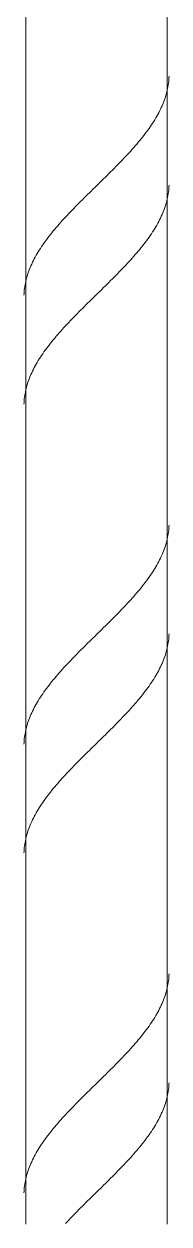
# Model space of a CAD drawing. Header units: inches. Extents: x -16566 to 235, y -92 to 81.
# Drawn here: x -16293.62 to -16293.108, y -59.625 to -55.39 of the extents above; entities that cross this region are included whole.
import ezdxf

# ---------------------------------------------------------------- set-up
doc = ezdxf.new("R2010")
doc.units = ezdxf.units.IN
doc.header["$MEASUREMENT"] = 0
doc.layers.add('A-WALL', color=113, linetype='Continuous', lineweight=18)
doc.layers.add('A-WALL-PATT', color=111, linetype='Continuous', lineweight=18)

# ---------------------------------------------------------------- blocks, each defined once
blk = doc.blocks.new('FP_8-DETAIL - FLOOR FRAMING - HOLLOWCORE SLAB SIDE')
at = {"layer": 'A-WALL', "lineweight": 9}
for p, q in [((16657.7793, -46.2392), (16657.7793, -58.1253)), ((16658.2793, -58.1253), (16658.2793, -46.2392)), ((16657.7793, -58.1253), (16657.7793, -58.6253)), ((16658.2793, -58.6253), (16658.2793, -58.1253)), ((16657.7793, -58.6253), (16657.7793, -59.6253)), ((16658.2793, -59.6253), (16658.2793, -58.6253))]:
    blk.add_line(p, q, dxfattribs=at)
at = {"layer": 'A-WALL-PATT', "color": 8, "lineweight": 9}
for p, q in [((16658.2828, -55.6054), (16658.2836, -55.5993)), ((16658.2836, -55.5993), (16658.2843, -55.5932)), ((16658.2843, -55.5932), (16658.2849, -55.587)), ((16658.2849, -55.587), (16658.2853, -55.5809)), ((16658.2853, -55.5809), (16658.2855, -55.5747)), ((16658.2726, -55.6484), (16658.2745, -55.6422)), ((16658.2745, -55.6422), (16658.2763, -55.6361)), ((16658.2763, -55.6361), (16658.2779, -55.63)), ((16658.2779, -55.63), (16658.2793, -55.6238)), ((16658.2793, -55.6238), (16658.2806, -55.6177)), ((16658.2806, -55.6177), (16658.2818, -55.6116)), ((16658.2818, -55.6116), (16658.2828, -55.6054)), ((16658.2553, -55.6913), (16658.2582, -55.6852)), ((16658.2582, -55.6852), (16658.261, -55.6791)), ((16658.261, -55.6791), (16658.2636, -55.6729)), ((16658.2636, -55.6729), (16658.2661, -55.6668)), ((16658.2661, -55.6668), (16658.2684, -55.6606)), ((16658.2684, -55.6606), (16658.2706, -55.6545)), ((16658.2706, -55.6545), (16658.2726, -55.6484)), ((16658.2313, -55.7343), (16658.2351, -55.7281)), ((16658.2351, -55.7281), (16658.2388, -55.722)), ((16658.2388, -55.722), (16658.2424, -55.7159)), ((16658.2424, -55.7159), (16658.2458, -55.7097)), ((16658.2458, -55.7097), (16658.2491, -55.7036)), ((16658.2491, -55.7036), (16658.2523, -55.6975)), ((16658.2523, -55.6975), (16658.2553, -55.6913)), ((16658.2014, -55.7772), (16658.206, -55.7711)), ((16658.206, -55.7711), (16658.2105, -55.765)), ((16658.2105, -55.765), (16658.2149, -55.7588)), ((16658.2149, -55.7588), (16658.2192, -55.7527)), ((16658.2192, -55.7527), (16658.2233, -55.7466)), ((16658.2233, -55.7466), (16658.2274, -55.7404)), ((16658.2274, -55.7404), (16658.2313, -55.7343)), ((16658.1664, -55.8202), (16658.1717, -55.814)), ((16658.1717, -55.814), (16658.1768, -55.8079)), ((16658.1768, -55.8079), (16658.1819, -55.8018)), ((16658.1819, -55.8018), (16658.187, -55.7956)), ((16658.187, -55.7956), (16658.1919, -55.7895)), ((16658.1919, -55.7895), (16658.1967, -55.7834)), ((16658.1967, -55.7834), (16658.2014, -55.7772)), ((16658.1274, -55.8631), (16658.1331, -55.857)), ((16658.1331, -55.857), (16658.1389, -55.8509)), ((16658.1389, -55.8509), (16658.1445, -55.8447)), ((16658.1445, -55.8447), (16658.1501, -55.8386)), ((16658.1501, -55.8386), (16658.1556, -55.8325)), ((16658.1556, -55.8325), (16658.161, -55.8263)), ((16658.161, -55.8263), (16658.1664, -55.8202)), ((16658.0854, -55.9061), (16658.0916, -55.8999)), ((16658.0916, -55.8999), (16658.0976, -55.8938)), ((16658.0976, -55.8938), (16658.1037, -55.8877)), ((16658.1037, -55.8877), (16658.1097, -55.8815)), ((16658.1097, -55.8815), (16658.1156, -55.8754)), ((16658.1156, -55.8754), (16658.1215, -55.8693)), ((16658.1215, -55.8693), (16658.1274, -55.8631)), ((16658.0419, -55.949), (16658.0481, -55.9429)), ((16658.0481, -55.9429), (16658.0544, -55.9368)), ((16658.0544, -55.9368), (16658.0607, -55.9306)), ((16658.0607, -55.9306), (16658.0669, -55.9245)), ((16658.0669, -55.9245), (16658.0731, -55.9184)), ((16658.0731, -55.9184), (16658.0793, -55.9122)), ((16658.0793, -55.9122), (16658.0854, -55.9061)), ((16657.9979, -55.992), (16658.0042, -55.9859)), ((16658.0042, -55.9859), (16658.0104, -55.9797)), ((16658.0104, -55.9797), (16658.0167, -55.9736)), ((16658.0167, -55.9736), (16658.023, -55.9674)), ((16658.023, -55.9674), (16658.0293, -55.9613)), ((16658.0293, -55.9613), (16658.0356, -55.9552)), ((16658.0356, -55.9552), (16658.0419, -55.949)), ((16658.2828, -55.9893), (16658.2836, -55.9832)), ((16658.2836, -55.9832), (16658.2843, -55.9771)), ((16658.2843, -55.9771), (16658.2849, -55.9709)), ((16658.2849, -55.9709), (16658.2853, -55.9648)), ((16658.2853, -55.9648), (16658.2855, -55.9587)), ((16657.9609, -56.0288), (16657.967, -56.0227)), ((16657.967, -56.0227), (16657.9731, -56.0165)), ((16657.9731, -56.0165), (16657.9793, -56.0104)), ((16657.9793, -56.0104), (16657.9855, -56.0043)), ((16657.9855, -56.0043), (16657.9917, -55.9981)), ((16657.9917, -55.9981), (16657.9979, -55.992)), ((16658.2726, -56.0323), (16658.2745, -56.0262)), ((16658.2745, -56.0262), (16658.2763, -56.02)), ((16658.2763, -56.02), (16658.2779, -56.0139)), ((16658.2779, -56.0139), (16658.2793, -56.0078)), ((16658.2793, -56.0078), (16658.2806, -56.0016)), ((16658.2806, -56.0016), (16658.2818, -55.9955)), ((16658.2818, -55.9955), (16658.2828, -55.9893)), ((16657.9197, -56.0718), (16657.9254, -56.0656)), ((16657.9254, -56.0656), (16657.9312, -56.0595)), ((16657.9312, -56.0595), (16657.937, -56.0533)), ((16657.937, -56.0533), (16657.9429, -56.0472)), ((16657.9429, -56.0472), (16657.9489, -56.0411)), ((16657.9489, -56.0411), (16657.9549, -56.0349)), ((16657.9549, -56.0349), (16657.9609, -56.0288)), ((16658.2553, -56.0752), (16658.2582, -56.0691)), ((16658.2582, -56.0691), (16658.261, -56.063)), ((16658.261, -56.063), (16658.2636, -56.0568)), ((16658.2636, -56.0568), (16658.2661, -56.0507)), ((16658.2661, -56.0507), (16658.2684, -56.0446)), ((16658.2684, -56.0446), (16658.2706, -56.0384)), ((16658.2706, -56.0384), (16658.2726, -56.0323)), ((16657.8817, -56.1147), (16657.8869, -56.1086)), ((16657.8869, -56.1086), (16657.8922, -56.1024)), ((16657.8922, -56.1024), (16657.8975, -56.0963)), ((16657.8975, -56.0963), (16657.903, -56.0902)), ((16657.903, -56.0902), (16657.9085, -56.084)), ((16657.9085, -56.084), (16657.9141, -56.0779)), ((16657.9141, -56.0779), (16657.9197, -56.0718)), ((16658.2313, -56.1182), (16658.2351, -56.1121)), ((16658.2351, -56.1121), (16658.2388, -56.1059)), ((16658.2388, -56.1059), (16658.2424, -56.0998)), ((16658.2424, -56.0998), (16658.2458, -56.0937)), ((16658.2458, -56.0937), (16658.2491, -56.0875)), ((16658.2491, -56.0875), (16658.2523, -56.0814)), ((16658.2523, -56.0814), (16658.2553, -56.0752)), ((16657.8481, -56.1577), (16657.8526, -56.1515)), ((16657.8526, -56.1515), (16657.8572, -56.1454)), ((16657.8572, -56.1454), (16657.8619, -56.1393)), ((16657.8619, -56.1393), (16657.8667, -56.1331)), ((16657.8667, -56.1331), (16657.8716, -56.127)), ((16657.8716, -56.127), (16657.8766, -56.1208)), ((16657.8766, -56.1208), (16657.8817, -56.1147)), ((16658.2014, -56.1612), (16658.206, -56.155)), ((16658.206, -56.155), (16658.2105, -56.1489)), ((16658.2105, -56.1489), (16658.2149, -56.1427)), ((16658.2149, -56.1427), (16658.2192, -56.1366)), ((16658.2192, -56.1366), (16658.2233, -56.1305)), ((16658.2233, -56.1305), (16658.2274, -56.1243)), ((16658.2274, -56.1243), (16658.2313, -56.1182)), ((16657.8197, -56.2006), (16657.8234, -56.1945)), ((16657.8234, -56.1945), (16657.8272, -56.1883)), ((16657.8272, -56.1883), (16657.8312, -56.1822)), ((16657.8312, -56.1822), (16657.8352, -56.1761)), ((16657.8352, -56.1761), (16657.8394, -56.1699)), ((16657.8394, -56.1699), (16657.8437, -56.1638)), ((16657.8437, -56.1638), (16657.8481, -56.1577)), ((16658.1717, -56.198), (16658.1768, -56.1918)), ((16658.1768, -56.1918), (16658.1819, -56.1857)), ((16658.1819, -56.1857), (16658.187, -56.1796)), ((16658.187, -56.1796), (16658.1919, -56.1734)), ((16658.1919, -56.1734), (16658.1967, -56.1673)), ((16658.1967, -56.1673), (16658.2014, -56.1612)), ((16657.7976, -56.2436), (16657.8004, -56.2374)), ((16657.8004, -56.2374), (16657.8033, -56.2313)), ((16657.8033, -56.2313), (16657.8063, -56.2252)), ((16657.8063, -56.2252), (16657.8095, -56.219)), ((16657.8095, -56.219), (16657.8128, -56.2129)), ((16657.8128, -56.2129), (16657.8162, -56.2067)), ((16657.8162, -56.2067), (16657.8197, -56.2006)), ((16658.1331, -56.2409), (16658.1389, -56.2348)), ((16658.1389, -56.2348), (16658.1445, -56.2286)), ((16658.1445, -56.2286), (16658.1501, -56.2225)), ((16658.1501, -56.2225), (16658.1556, -56.2164)), ((16658.1556, -56.2164), (16658.161, -56.2102)), ((16658.161, -56.2102), (16658.1664, -56.2041)), ((16658.1664, -56.2041), (16658.1717, -56.198)), ((16657.7823, -56.2865), (16657.784, -56.2804)), ((16657.784, -56.2804), (16657.7859, -56.2742)), ((16657.7859, -56.2742), (16657.788, -56.2681)), ((16657.788, -56.2681), (16657.7902, -56.262)), ((16657.7902, -56.262), (16657.7925, -56.2558)), ((16657.7925, -56.2558), (16657.795, -56.2497)), ((16657.795, -56.2497), (16657.7976, -56.2436)), ((16658.0916, -56.2839), (16658.0976, -56.2777)), ((16658.0976, -56.2777), (16658.1037, -56.2716)), ((16658.1037, -56.2716), (16658.1097, -56.2655)), ((16658.1097, -56.2655), (16658.1156, -56.2593)), ((16658.1156, -56.2593), (16658.1215, -56.2532)), ((16658.1215, -56.2532), (16658.1274, -56.2471)), ((16658.1274, -56.2471), (16658.1331, -56.2409)), ((16657.7742, -56.3295), (16657.7749, -56.3233)), ((16657.7749, -56.3233), (16657.7758, -56.3172)), ((16657.7758, -56.3172), (16657.7768, -56.3111)), ((16657.7768, -56.3111), (16657.7779, -56.3049)), ((16657.7779, -56.3049), (16657.7792, -56.2988)), ((16657.7792, -56.2988), (16657.7807, -56.2927)), ((16657.7807, -56.2927), (16657.7823, -56.2865)), ((16658.0481, -56.3268), (16658.0544, -56.3207)), ((16658.0544, -56.3207), (16658.0607, -56.3145)), ((16658.0607, -56.3145), (16658.0669, -56.3084)), ((16658.0669, -56.3084), (16658.0731, -56.3023)), ((16658.0731, -56.3023), (16658.0793, -56.2961)), ((16658.0793, -56.2961), (16658.0854, -56.29)), ((16658.0854, -56.29), (16658.0916, -56.2839)), ((16657.7731, -56.3479), (16657.7733, -56.3417)), ((16657.7733, -56.3417), (16657.7737, -56.3356)), ((16657.7737, -56.3356), (16657.7742, -56.3295)), ((16658.0042, -56.3698), (16658.0104, -56.3636)), ((16658.0104, -56.3636), (16658.0167, -56.3575)), ((16658.0167, -56.3575), (16658.023, -56.3514)), ((16658.023, -56.3514), (16658.0293, -56.3452)), ((16658.0293, -56.3452), (16658.0356, -56.3391)), ((16658.0356, -56.3391), (16658.0419, -56.333)), ((16658.0419, -56.333), (16658.0481, -56.3268)), ((16657.9609, -56.4127), (16657.967, -56.4066)), ((16657.967, -56.4066), (16657.9731, -56.4005)), ((16657.9731, -56.4005), (16657.9793, -56.3943)), ((16657.9793, -56.3943), (16657.9855, -56.3882)), ((16657.9855, -56.3882), (16657.9917, -56.382)), ((16657.9917, -56.382), (16657.9979, -56.3759)), ((16657.9979, -56.3759), (16658.0042, -56.3698)), ((16657.9197, -56.4557), (16657.9254, -56.4495)), ((16657.9254, -56.4495), (16657.9312, -56.4434)), ((16657.9312, -56.4434), (16657.937, -56.4373)), ((16657.937, -56.4373), (16657.9429, -56.4311)), ((16657.9429, -56.4311), (16657.9489, -56.425)), ((16657.9489, -56.425), (16657.9549, -56.4189)), ((16657.9549, -56.4189), (16657.9609, -56.4127)), ((16657.8817, -56.4986), (16657.8869, -56.4925)), ((16657.8869, -56.4925), (16657.8922, -56.4864)), ((16657.8922, -56.4864), (16657.8975, -56.4802)), ((16657.8975, -56.4802), (16657.903, -56.4741)), ((16657.903, -56.4741), (16657.9085, -56.4679)), ((16657.9085, -56.4679), (16657.9141, -56.4618)), ((16657.9141, -56.4618), (16657.9197, -56.4557)), ((16657.8481, -56.5416), (16657.8526, -56.5354)), ((16657.8526, -56.5354), (16657.8572, -56.5293)), ((16657.8572, -56.5293), (16657.8619, -56.5232)), ((16657.8619, -56.5232), (16657.8667, -56.517)), ((16657.8667, -56.517), (16657.8716, -56.5109)), ((16657.8716, -56.5109), (16657.8766, -56.5048)), ((16657.8766, -56.5048), (16657.8817, -56.4986)), ((16657.8197, -56.5845), (16657.8234, -56.5784)), ((16657.8234, -56.5784), (16657.8272, -56.5723)), ((16657.8272, -56.5723), (16657.8312, -56.5661)), ((16657.8312, -56.5661), (16657.8352, -56.56)), ((16657.8352, -56.56), (16657.8394, -56.5539)), ((16657.8394, -56.5539), (16657.8437, -56.5477)), ((16657.8437, -56.5477), (16657.8481, -56.5416)), ((16657.8004, -56.6213), (16657.8033, -56.6152)), ((16657.8033, -56.6152), (16657.8063, -56.6091)), ((16657.8063, -56.6091), (16657.8095, -56.6029)), ((16657.8095, -56.6029), (16657.8128, -56.5968)), ((16657.8128, -56.5968), (16657.8162, -56.5907)), ((16657.8162, -56.5907), (16657.8197, -56.5845)), ((16657.784, -56.6643), (16657.7859, -56.6582)), ((16657.7859, -56.6582), (16657.788, -56.652)), ((16657.788, -56.652), (16657.7902, -56.6459)), ((16657.7902, -56.6459), (16657.7925, -56.6398)), ((16657.7925, -56.6398), (16657.795, -56.6336)), ((16657.795, -56.6336), (16657.7976, -56.6275)), ((16657.7976, -56.6275), (16657.8004, -56.6213)), ((16657.7749, -56.7072), (16657.7758, -56.7011)), ((16657.7758, -56.7011), (16657.7768, -56.695)), ((16657.7768, -56.695), (16657.7779, -56.6888)), ((16657.7779, -56.6888), (16657.7792, -56.6827)), ((16657.7792, -56.6827), (16657.7807, -56.6766)), ((16657.7807, -56.6766), (16657.7823, -56.6704)), ((16657.7823, -56.6704), (16657.784, -56.6643)), ((16657.7731, -56.7318), (16657.7733, -56.7257)), ((16657.7733, -56.7257), (16657.7737, -56.7195)), ((16657.7737, -56.7195), (16657.7742, -56.7134)), ((16657.7742, -56.7134), (16657.7749, -56.7072)), ((16658.2843, -57.1771), (16658.2849, -57.1709)), ((16658.2849, -57.1709), (16658.2853, -57.1648)), ((16658.2853, -57.1648), (16658.2855, -57.1587)), ((16658.2763, -57.22), (16658.2779, -57.2139)), ((16658.2779, -57.2139), (16658.2793, -57.2078)), ((16658.2793, -57.2078), (16658.2806, -57.2016)), ((16658.2806, -57.2016), (16658.2818, -57.1955)), ((16658.2818, -57.1955), (16658.2828, -57.1893)), ((16658.2828, -57.1893), (16658.2836, -57.1832)), ((16658.2836, -57.1832), (16658.2843, -57.1771)), ((16658.2636, -57.2568), (16658.2661, -57.2507)), ((16658.2661, -57.2507), (16658.2684, -57.2446)), ((16658.2684, -57.2446), (16658.2706, -57.2384)), ((16658.2706, -57.2384), (16658.2726, -57.2323)), ((16658.2726, -57.2323), (16658.2745, -57.2262)), ((16658.2745, -57.2262), (16658.2763, -57.22)), ((16658.2424, -57.2998), (16658.2458, -57.2937)), ((16658.2458, -57.2937), (16658.2491, -57.2875)), ((16658.2491, -57.2875), (16658.2523, -57.2814)), ((16658.2523, -57.2814), (16658.2553, -57.2752)), ((16658.2553, -57.2752), (16658.2582, -57.2691)), ((16658.2582, -57.2691), (16658.261, -57.263)), ((16658.261, -57.263), (16658.2636, -57.2568)), ((16658.2149, -57.3427), (16658.2192, -57.3366)), ((16658.2192, -57.3366), (16658.2233, -57.3305)), ((16658.2233, -57.3305), (16658.2274, -57.3243)), ((16658.2274, -57.3243), (16658.2313, -57.3182)), ((16658.2313, -57.3182), (16658.2351, -57.3121)), ((16658.2351, -57.3121), (16658.2388, -57.3059)), ((16658.2388, -57.3059), (16658.2424, -57.2998)), ((16658.1819, -57.3857), (16658.187, -57.3796)), ((16658.187, -57.3796), (16658.1919, -57.3734)), ((16658.1919, -57.3734), (16658.1967, -57.3673)), ((16658.1967, -57.3673), (16658.2014, -57.3612)), ((16658.2014, -57.3612), (16658.206, -57.355)), ((16658.206, -57.355), (16658.2105, -57.3489)), ((16658.2105, -57.3489), (16658.2149, -57.3427)), ((16658.1445, -57.4286), (16658.1501, -57.4225)), ((16658.1501, -57.4225), (16658.1556, -57.4164)), ((16658.1556, -57.4164), (16658.161, -57.4102)), ((16658.161, -57.4102), (16658.1664, -57.4041)), ((16658.1664, -57.4041), (16658.1717, -57.398)), ((16658.1717, -57.398), (16658.1768, -57.3918)), ((16658.1768, -57.3918), (16658.1819, -57.3857)), ((16658.1037, -57.4716), (16658.1097, -57.4655)), ((16658.1097, -57.4655), (16658.1156, -57.4593)), ((16658.1156, -57.4593), (16658.1215, -57.4532)), ((16658.1215, -57.4532), (16658.1274, -57.4471)), ((16658.1274, -57.4471), (16658.1331, -57.4409)), ((16658.1331, -57.4409), (16658.1389, -57.4348)), ((16658.1389, -57.4348), (16658.1445, -57.4286)), ((16658.0607, -57.5146), (16658.0669, -57.5084)), ((16658.0669, -57.5084), (16658.0731, -57.5023)), ((16658.0731, -57.5023), (16658.0793, -57.4961)), ((16658.0793, -57.4961), (16658.0854, -57.49)), ((16658.0854, -57.49), (16658.0916, -57.4839)), ((16658.0916, -57.4839), (16658.0976, -57.4777)), ((16658.0976, -57.4777), (16658.1037, -57.4716)), ((16658.0167, -57.5575), (16658.023, -57.5514)), ((16658.023, -57.5514), (16658.0293, -57.5452)), ((16658.0293, -57.5452), (16658.0356, -57.5391)), ((16658.0356, -57.5391), (16658.0419, -57.533)), ((16658.0419, -57.533), (16658.0481, -57.5268)), ((16658.0481, -57.5268), (16658.0544, -57.5207)), ((16658.0544, -57.5207), (16658.0607, -57.5146)), ((16658.2849, -57.5549), (16658.2853, -57.5487)), ((16658.2853, -57.5487), (16658.2855, -57.5426)), ((16657.9731, -57.6005), (16657.9793, -57.5943)), ((16657.9793, -57.5943), (16657.9855, -57.5882)), ((16657.9855, -57.5882), (16657.9917, -57.582)), ((16657.9917, -57.582), (16657.9979, -57.5759)), ((16657.9979, -57.5759), (16658.0042, -57.5698)), ((16658.0042, -57.5698), (16658.0104, -57.5636)), ((16658.0104, -57.5636), (16658.0167, -57.5575)), ((16658.2779, -57.5978), (16658.2793, -57.5917)), ((16658.2793, -57.5917), (16658.2806, -57.5855)), ((16658.2806, -57.5855), (16658.2818, -57.5794)), ((16658.2818, -57.5794), (16658.2828, -57.5733)), ((16658.2828, -57.5733), (16658.2836, -57.5671)), ((16658.2836, -57.5671), (16658.2843, -57.561)), ((16658.2843, -57.561), (16658.2849, -57.5549)), ((16657.9312, -57.6434), (16657.937, -57.6373)), ((16657.937, -57.6373), (16657.9429, -57.6311)), ((16657.9429, -57.6311), (16657.9489, -57.625)), ((16657.9489, -57.625), (16657.9549, -57.6189)), ((16657.9549, -57.6189), (16657.9609, -57.6127)), ((16657.9609, -57.6127), (16657.967, -57.6066)), ((16657.967, -57.6066), (16657.9731, -57.6005)), ((16658.2636, -57.6408), (16658.2661, -57.6346)), ((16658.2661, -57.6346), (16658.2684, -57.6285)), ((16658.2684, -57.6285), (16658.2706, -57.6224)), ((16658.2706, -57.6224), (16658.2726, -57.6162)), ((16658.2726, -57.6162), (16658.2745, -57.6101)), ((16658.2745, -57.6101), (16658.2763, -57.6039)), ((16658.2763, -57.6039), (16658.2779, -57.5978)), ((16657.8975, -57.6802), (16657.903, -57.6741)), ((16657.903, -57.6741), (16657.9085, -57.668)), ((16657.9085, -57.668), (16657.9141, -57.6618)), ((16657.9141, -57.6618), (16657.9197, -57.6557)), ((16657.9197, -57.6557), (16657.9254, -57.6495)), ((16657.9254, -57.6495), (16657.9312, -57.6434)), ((16658.2424, -57.6837), (16658.2458, -57.6776)), ((16658.2458, -57.6776), (16658.2491, -57.6714)), ((16658.2491, -57.6714), (16658.2523, -57.6653)), ((16658.2523, -57.6653), (16658.2553, -57.6592)), ((16658.2553, -57.6592), (16658.2582, -57.653)), ((16658.2582, -57.653), (16658.261, -57.6469)), ((16658.261, -57.6469), (16658.2636, -57.6408)), ((16657.8619, -57.7232), (16657.8667, -57.717)), ((16657.8667, -57.717), (16657.8716, -57.7109)), ((16657.8716, -57.7109), (16657.8766, -57.7048)), ((16657.8766, -57.7048), (16657.8817, -57.6986)), ((16657.8817, -57.6986), (16657.8869, -57.6925)), ((16657.8869, -57.6925), (16657.8922, -57.6864)), ((16657.8922, -57.6864), (16657.8975, -57.6802)), ((16658.2149, -57.7267), (16658.2192, -57.7205)), ((16658.2192, -57.7205), (16658.2233, -57.7144)), ((16658.2233, -57.7144), (16658.2274, -57.7083)), ((16658.2274, -57.7083), (16658.2313, -57.7021)), ((16658.2313, -57.7021), (16658.2351, -57.696)), ((16658.2351, -57.696), (16658.2388, -57.6898)), ((16658.2388, -57.6898), (16658.2424, -57.6837)), ((16657.8312, -57.7661), (16657.8352, -57.76)), ((16657.8352, -57.76), (16657.8394, -57.7539)), ((16657.8394, -57.7539), (16657.8437, -57.7477)), ((16657.8437, -57.7477), (16657.8481, -57.7416)), ((16657.8481, -57.7416), (16657.8526, -57.7354)), ((16657.8526, -57.7354), (16657.8572, -57.7293)), ((16657.8572, -57.7293), (16657.8619, -57.7232)), ((16658.1819, -57.7696), (16658.187, -57.7635)), ((16658.187, -57.7635), (16658.1919, -57.7573)), ((16658.1919, -57.7573), (16658.1967, -57.7512)), ((16658.1967, -57.7512), (16658.2014, -57.7451)), ((16658.2014, -57.7451), (16658.206, -57.7389)), ((16658.206, -57.7389), (16658.2105, -57.7328)), ((16658.2105, -57.7328), (16658.2149, -57.7267)), ((16657.8063, -57.8091), (16657.8095, -57.8029)), ((16657.8095, -57.8029), (16657.8128, -57.7968)), ((16657.8128, -57.7968), (16657.8162, -57.7907)), ((16657.8162, -57.7907), (16657.8197, -57.7845)), ((16657.8197, -57.7845), (16657.8234, -57.7784)), ((16657.8234, -57.7784), (16657.8272, -57.7723)), ((16657.8272, -57.7723), (16657.8312, -57.7661)), ((16658.1445, -57.8126), (16658.1501, -57.8064)), ((16658.1501, -57.8064), (16658.1556, -57.8003)), ((16658.1556, -57.8003), (16658.161, -57.7942)), ((16658.161, -57.7942), (16658.1664, -57.788)), ((16658.1664, -57.788), (16658.1717, -57.7819)), ((16658.1717, -57.7819), (16658.1768, -57.7758)), ((16658.1768, -57.7758), (16658.1819, -57.7696)), ((16657.788, -57.852), (16657.7902, -57.8459)), ((16657.7902, -57.8459), (16657.7925, -57.8398)), ((16657.7925, -57.8398), (16657.795, -57.8336)), ((16657.795, -57.8336), (16657.7976, -57.8275)), ((16657.7976, -57.8275), (16657.8004, -57.8213)), ((16657.8004, -57.8213), (16657.8033, -57.8152)), ((16657.8033, -57.8152), (16657.8063, -57.8091)), ((16658.1097, -57.8494), (16658.1156, -57.8432)), ((16658.1156, -57.8432), (16658.1215, -57.8371)), ((16658.1215, -57.8371), (16658.1274, -57.831)), ((16658.1274, -57.831), (16658.1331, -57.8248)), ((16658.1331, -57.8248), (16658.1389, -57.8187)), ((16658.1389, -57.8187), (16658.1445, -57.8126)), ((16657.7768, -57.895), (16657.7779, -57.8888)), ((16657.7779, -57.8888), (16657.7792, -57.8827)), ((16657.7792, -57.8827), (16657.7807, -57.8766)), ((16657.7807, -57.8766), (16657.7823, -57.8704)), ((16657.7823, -57.8704), (16657.784, -57.8643)), ((16657.784, -57.8643), (16657.7859, -57.8582)), ((16657.7859, -57.8582), (16657.788, -57.852)), ((16658.0669, -57.8923), (16658.0731, -57.8862)), ((16658.0731, -57.8862), (16658.0793, -57.8801)), ((16658.0793, -57.8801), (16658.0854, -57.8739)), ((16658.0854, -57.8739), (16658.0916, -57.8678)), ((16658.0916, -57.8678), (16658.0976, -57.8617)), ((16658.0976, -57.8617), (16658.1037, -57.8555)), ((16658.1037, -57.8555), (16658.1097, -57.8494)), ((16657.7731, -57.9318), (16657.7733, -57.9257)), ((16657.7733, -57.9257), (16657.7737, -57.9195)), ((16657.7737, -57.9195), (16657.7742, -57.9134)), ((16657.7742, -57.9134), (16657.7749, -57.9073)), ((16657.7749, -57.9073), (16657.7758, -57.9011)), ((16657.7758, -57.9011), (16657.7768, -57.895)), ((16658.023, -57.9353), (16658.0293, -57.9292)), ((16658.0293, -57.9292), (16658.0356, -57.923)), ((16658.0356, -57.923), (16658.0419, -57.9169)), ((16658.0419, -57.9169), (16658.0481, -57.9107)), ((16658.0481, -57.9107), (16658.0544, -57.9046)), ((16658.0544, -57.9046), (16658.0607, -57.8985)), ((16658.0607, -57.8985), (16658.0669, -57.8923)), ((16657.9793, -57.9782), (16657.9855, -57.9721)), ((16657.9855, -57.9721), (16657.9917, -57.966)), ((16657.9917, -57.966), (16657.9979, -57.9598)), ((16657.9979, -57.9598), (16658.0042, -57.9537)), ((16658.0042, -57.9537), (16658.0104, -57.9476)), ((16658.0104, -57.9476), (16658.0167, -57.9414)), ((16658.0167, -57.9414), (16658.023, -57.9353)), ((16657.937, -58.0212), (16657.9429, -58.0151)), ((16657.9429, -58.0151), (16657.9489, -58.0089)), ((16657.9489, -58.0089), (16657.9549, -58.0028)), ((16657.9549, -58.0028), (16657.9609, -57.9966)), ((16657.9609, -57.9966), (16657.967, -57.9905)), ((16657.967, -57.9905), (16657.9731, -57.9844)), ((16657.9731, -57.9844), (16657.9793, -57.9782)), ((16657.8975, -58.0641), (16657.903, -58.058)), ((16657.903, -58.058), (16657.9085, -58.0519)), ((16657.9085, -58.0519), (16657.9141, -58.0457)), ((16657.9141, -58.0457), (16657.9197, -58.0396)), ((16657.9197, -58.0396), (16657.9254, -58.0335)), ((16657.9254, -58.0335), (16657.9312, -58.0273)), ((16657.9312, -58.0273), (16657.937, -58.0212)), ((16657.8619, -58.1071), (16657.8667, -58.101)), ((16657.8667, -58.101), (16657.8716, -58.0948)), ((16657.8716, -58.0948), (16657.8766, -58.0887)), ((16657.8766, -58.0887), (16657.8817, -58.0825)), ((16657.8817, -58.0825), (16657.8869, -58.0764)), ((16657.8869, -58.0764), (16657.8922, -58.0703)), ((16657.8922, -58.0703), (16657.8975, -58.0641)), ((16657.8482, -58.1253), (16657.8526, -58.1194)), ((16657.8526, -58.1194), (16657.8572, -58.1132)), ((16657.8572, -58.1132), (16657.8619, -58.1071)), ((16658.2806, -58.7855), (16658.2818, -58.7794)), ((16658.2818, -58.7794), (16658.2828, -58.7733)), ((16658.2828, -58.7733), (16658.2836, -58.7671)), ((16658.2836, -58.7671), (16658.2843, -58.761)), ((16658.2843, -58.761), (16658.2849, -58.7549)), ((16658.2849, -58.7549), (16658.2853, -58.7487)), ((16658.2853, -58.7487), (16658.2855, -58.7426)), ((16658.2684, -58.8285), (16658.2706, -58.8224)), ((16658.2706, -58.8224), (16658.2726, -58.8162)), ((16658.2726, -58.8162), (16658.2745, -58.8101)), ((16658.2745, -58.8101), (16658.2763, -58.8039)), ((16658.2763, -58.8039), (16658.2779, -58.7978)), ((16658.2779, -58.7978), (16658.2793, -58.7917)), ((16658.2793, -58.7917), (16658.2806, -58.7855)), ((16658.2491, -58.8714), (16658.2523, -58.8653)), ((16658.2523, -58.8653), (16658.2553, -58.8592)), ((16658.2553, -58.8592), (16658.2582, -58.853)), ((16658.2582, -58.853), (16658.261, -58.8469)), ((16658.261, -58.8469), (16658.2636, -58.8408)), ((16658.2636, -58.8408), (16658.2661, -58.8346)), ((16658.2661, -58.8346), (16658.2684, -58.8285)), ((16658.2274, -58.9083), (16658.2313, -58.9021)), ((16658.2313, -58.9021), (16658.2351, -58.896)), ((16658.2351, -58.896), (16658.2388, -58.8899)), ((16658.2388, -58.8899), (16658.2424, -58.8837)), ((16658.2424, -58.8837), (16658.2458, -58.8776)), ((16658.2458, -58.8776), (16658.2491, -58.8714)), ((16658.1967, -58.9512), (16658.2014, -58.9451)), ((16658.2014, -58.9451), (16658.206, -58.9389)), ((16658.206, -58.9389), (16658.2105, -58.9328)), ((16658.2105, -58.9328), (16658.2149, -58.9267)), ((16658.2149, -58.9267), (16658.2192, -58.9205)), ((16658.2192, -58.9205), (16658.2233, -58.9144)), ((16658.2233, -58.9144), (16658.2274, -58.9083)), ((16658.161, -58.9942), (16658.1664, -58.988)), ((16658.1664, -58.988), (16658.1717, -58.9819)), ((16658.1717, -58.9819), (16658.1768, -58.9758)), ((16658.1768, -58.9758), (16658.1819, -58.9696)), ((16658.1819, -58.9696), (16658.187, -58.9635)), ((16658.187, -58.9635), (16658.1919, -58.9573)), ((16658.1919, -58.9573), (16658.1967, -58.9512)), ((16658.1215, -59.0371), (16658.1274, -59.031)), ((16658.1274, -59.031), (16658.1331, -59.0248)), ((16658.1331, -59.0248), (16658.1389, -59.0187)), ((16658.1389, -59.0187), (16658.1445, -59.0126)), ((16658.1445, -59.0126), (16658.1501, -59.0064)), ((16658.1501, -59.0064), (16658.1556, -59.0003)), ((16658.1556, -59.0003), (16658.161, -58.9942)), ((16658.0793, -59.0801), (16658.0854, -59.0739)), ((16658.0854, -59.0739), (16658.0916, -59.0678)), ((16658.0916, -59.0678), (16658.0976, -59.0617)), ((16658.0976, -59.0617), (16658.1037, -59.0555)), ((16658.1037, -59.0555), (16658.1097, -59.0494)), ((16658.1097, -59.0494), (16658.1156, -59.0432)), ((16658.1156, -59.0432), (16658.1215, -59.0371)), ((16658.0356, -59.123), (16658.0419, -59.1169)), ((16658.0419, -59.1169), (16658.0481, -59.1107)), ((16658.0481, -59.1107), (16658.0544, -59.1046)), ((16658.0544, -59.1046), (16658.0607, -59.0985)), ((16658.0607, -59.0985), (16658.0669, -59.0923)), ((16658.0669, -59.0923), (16658.0731, -59.0862)), ((16658.0731, -59.0862), (16658.0793, -59.0801)), ((16657.9917, -59.166), (16657.9979, -59.1598)), ((16657.9979, -59.1598), (16658.0042, -59.1537)), ((16658.0042, -59.1537), (16658.0104, -59.1476)), ((16658.0104, -59.1476), (16658.0167, -59.1414)), ((16658.0167, -59.1414), (16658.023, -59.1353)), ((16658.023, -59.1353), (16658.0293, -59.1292)), ((16658.0293, -59.1292), (16658.0356, -59.123)), ((16658.2818, -59.1633), (16658.2828, -59.1572)), ((16658.2828, -59.1572), (16658.2836, -59.1511)), ((16658.2836, -59.1511), (16658.2843, -59.1449)), ((16658.2843, -59.1449), (16658.2849, -59.1388)), ((16658.2849, -59.1388), (16658.2853, -59.1326)), ((16658.2853, -59.1326), (16658.2855, -59.1265)), ((16657.9489, -59.2089), (16657.9549, -59.2028)), ((16657.9549, -59.2028), (16657.9609, -59.1966)), ((16657.9609, -59.1966), (16657.967, -59.1905)), ((16657.967, -59.1905), (16657.9731, -59.1844)), ((16657.9731, -59.1844), (16657.9793, -59.1782)), ((16657.9793, -59.1782), (16657.9855, -59.1721)), ((16657.9855, -59.1721), (16657.9917, -59.166)), ((16658.2706, -59.2063), (16658.2726, -59.2001)), ((16658.2726, -59.2001), (16658.2745, -59.194)), ((16658.2745, -59.194), (16658.2763, -59.1879)), ((16658.2763, -59.1879), (16658.2779, -59.1817)), ((16658.2779, -59.1817), (16658.2793, -59.1756)), ((16658.2793, -59.1756), (16658.2806, -59.1695)), ((16658.2806, -59.1695), (16658.2818, -59.1633)), ((16657.9085, -59.2519), (16657.9141, -59.2457)), ((16657.9141, -59.2457), (16657.9197, -59.2396)), ((16657.9197, -59.2396), (16657.9254, -59.2335)), ((16657.9254, -59.2335), (16657.9312, -59.2273)), ((16657.9312, -59.2273), (16657.937, -59.2212)), ((16657.937, -59.2212), (16657.9429, -59.2151)), ((16657.9429, -59.2151), (16657.9489, -59.2089)), ((16658.2523, -59.2492), (16658.2553, -59.2431)), ((16658.2553, -59.2431), (16658.2582, -59.237)), ((16658.2582, -59.237), (16658.261, -59.2308)), ((16658.261, -59.2308), (16658.2636, -59.2247)), ((16658.2636, -59.2247), (16658.2661, -59.2185)), ((16658.2661, -59.2185), (16658.2684, -59.2124)), ((16658.2684, -59.2124), (16658.2706, -59.2063)), ((16657.8716, -59.2948), (16657.8766, -59.2887)), ((16657.8766, -59.2887), (16657.8817, -59.2826)), ((16657.8817, -59.2826), (16657.8869, -59.2764)), ((16657.8869, -59.2764), (16657.8922, -59.2703)), ((16657.8922, -59.2703), (16657.8975, -59.2641)), ((16657.8975, -59.2641), (16657.903, -59.258)), ((16657.903, -59.258), (16657.9085, -59.2519)), ((16658.2274, -59.2922), (16658.2313, -59.286)), ((16658.2313, -59.286), (16658.2351, -59.2799)), ((16658.2351, -59.2799), (16658.2388, -59.2738)), ((16658.2388, -59.2738), (16658.2424, -59.2676)), ((16658.2424, -59.2676), (16658.2458, -59.2615)), ((16658.2458, -59.2615), (16658.2491, -59.2554)), ((16658.2491, -59.2554), (16658.2523, -59.2492)), ((16657.8437, -59.3316), (16657.8481, -59.3255)), ((16657.8481, -59.3255), (16657.8526, -59.3194)), ((16657.8526, -59.3194), (16657.8572, -59.3132)), ((16657.8572, -59.3132), (16657.8619, -59.3071)), ((16657.8619, -59.3071), (16657.8667, -59.301)), ((16657.8667, -59.301), (16657.8716, -59.2948)), ((16658.1967, -59.3351), (16658.2014, -59.329)), ((16658.2014, -59.329), (16658.206, -59.3229)), ((16658.206, -59.3229), (16658.2105, -59.3167)), ((16658.2105, -59.3167), (16658.2149, -59.3106)), ((16658.2149, -59.3106), (16658.2192, -59.3045)), ((16658.2192, -59.3045), (16658.2233, -59.2983)), ((16658.2233, -59.2983), (16658.2274, -59.2922)), ((16657.8162, -59.3746), (16657.8197, -59.3685)), ((16657.8197, -59.3685), (16657.8234, -59.3623)), ((16657.8234, -59.3623), (16657.8272, -59.3562)), ((16657.8272, -59.3562), (16657.8312, -59.35)), ((16657.8312, -59.35), (16657.8352, -59.3439)), ((16657.8352, -59.3439), (16657.8394, -59.3378)), ((16657.8394, -59.3378), (16657.8437, -59.3316)), ((16658.161, -59.3781), (16658.1664, -59.3719)), ((16658.1664, -59.3719), (16658.1717, -59.3658)), ((16658.1717, -59.3658), (16658.1768, -59.3597)), ((16658.1768, -59.3597), (16658.1819, -59.3535)), ((16658.1819, -59.3535), (16658.187, -59.3474)), ((16658.187, -59.3474), (16658.1919, -59.3413)), ((16658.1919, -59.3413), (16658.1967, -59.3351)), ((16657.795, -59.4175), (16657.7976, -59.4114)), ((16657.7976, -59.4114), (16657.8004, -59.4053)), ((16657.8004, -59.4053), (16657.8033, -59.3991)), ((16657.8033, -59.3991), (16657.8063, -59.393)), ((16657.8063, -59.393), (16657.8095, -59.3869)), ((16657.8095, -59.3869), (16657.8128, -59.3807)), ((16657.8128, -59.3807), (16657.8162, -59.3746)), ((16658.1215, -59.421), (16658.1274, -59.4149)), ((16658.1274, -59.4149), (16658.1331, -59.4088)), ((16658.1331, -59.4088), (16658.1389, -59.4026)), ((16658.1389, -59.4026), (16658.1445, -59.3965)), ((16658.1445, -59.3965), (16658.1501, -59.3904)), ((16658.1501, -59.3904), (16658.1556, -59.3842)), ((16658.1556, -59.3842), (16658.161, -59.3781)), ((16657.7807, -59.4605), (16657.7823, -59.4544)), ((16657.7823, -59.4544), (16657.784, -59.4482)), ((16657.784, -59.4482), (16657.7859, -59.4421)), ((16657.7859, -59.4421), (16657.788, -59.436)), ((16657.788, -59.436), (16657.7902, -59.4298)), ((16657.7902, -59.4298), (16657.7925, -59.4237)), ((16657.7925, -59.4237), (16657.795, -59.4175)), ((16658.0793, -59.464), (16658.0854, -59.4578)), ((16658.0854, -59.4578), (16658.0916, -59.4517)), ((16658.0916, -59.4517), (16658.0976, -59.4456)), ((16658.0976, -59.4456), (16658.1037, -59.4394)), ((16658.1037, -59.4394), (16658.1097, -59.4333)), ((16658.1097, -59.4333), (16658.1156, -59.4272)), ((16658.1156, -59.4272), (16658.1215, -59.421)), ((16657.7737, -59.5034), (16657.7742, -59.4973)), ((16657.7742, -59.4973), (16657.7749, -59.4912)), ((16657.7749, -59.4912), (16657.7758, -59.485)), ((16657.7758, -59.485), (16657.7768, -59.4789)), ((16657.7768, -59.4789), (16657.7779, -59.4728)), ((16657.7779, -59.4728), (16657.7792, -59.4666)), ((16657.7792, -59.4666), (16657.7807, -59.4605)), ((16658.0356, -59.5069), (16658.0419, -59.5008)), ((16658.0419, -59.5008), (16658.0481, -59.4947)), ((16658.0481, -59.4947), (16658.0544, -59.4885)), ((16658.0544, -59.4885), (16658.0607, -59.4824)), ((16658.0607, -59.4824), (16658.0669, -59.4763)), ((16658.0669, -59.4763), (16658.0731, -59.4701)), ((16658.0731, -59.4701), (16658.0793, -59.464)), ((16657.7731, -59.5157), (16657.7733, -59.5096)), ((16657.7733, -59.5096), (16657.7737, -59.5034)), ((16657.9979, -59.5438), (16658.0042, -59.5376)), ((16658.0042, -59.5376), (16658.0104, -59.5315)), ((16658.0104, -59.5315), (16658.0167, -59.5253)), ((16658.0167, -59.5253), (16658.023, -59.5192)), ((16658.023, -59.5192), (16658.0293, -59.5131)), ((16658.0293, -59.5131), (16658.0356, -59.5069)), ((16657.9549, -59.5867), (16657.9609, -59.5806)), ((16657.9609, -59.5806), (16657.967, -59.5744)), ((16657.967, -59.5744), (16657.9731, -59.5683)), ((16657.9731, -59.5683), (16657.9793, -59.5622)), ((16657.9793, -59.5622), (16657.9855, -59.556)), ((16657.9855, -59.556), (16657.9917, -59.5499)), ((16657.9917, -59.5499), (16657.9979, -59.5438)), ((16657.9197, -59.6235), (16657.9254, -59.6174)), ((16657.9254, -59.6174), (16657.9312, -59.6112)), ((16657.9312, -59.6112), (16657.937, -59.6051)), ((16657.937, -59.6051), (16657.9429, -59.599)), ((16657.9429, -59.599), (16657.9489, -59.5928)), ((16657.9489, -59.5928), (16657.9549, -59.5867))]:
    blk.add_line(p, q, dxfattribs=at)
at = {"layer": 'A-WALL-PATT', "color": 9, "lineweight": 9}
for p, q in [((16657.8312, -58.15), (16657.8352, -58.1439)), ((16657.8352, -58.1439), (16657.8394, -58.1378)), ((16657.8394, -58.1378), (16657.8437, -58.1316)), ((16657.8437, -58.1316), (16657.8481, -58.1255)), ((16657.8063, -58.193), (16657.8095, -58.1869)), ((16657.8095, -58.1869), (16657.8128, -58.1807)), ((16657.8128, -58.1807), (16657.8162, -58.1746)), ((16657.8162, -58.1746), (16657.8197, -58.1685)), ((16657.8197, -58.1685), (16657.8234, -58.1623)), ((16657.8234, -58.1623), (16657.8272, -58.1562)), ((16657.8272, -58.1562), (16657.8312, -58.15)), ((16657.788, -58.2359), (16657.7902, -58.2298)), ((16657.7902, -58.2298), (16657.7925, -58.2237)), ((16657.7925, -58.2237), (16657.795, -58.2175)), ((16657.795, -58.2175), (16657.7976, -58.2114)), ((16657.7976, -58.2114), (16657.8004, -58.2053)), ((16657.8004, -58.2053), (16657.8033, -58.1991)), ((16657.8033, -58.1991), (16657.8063, -58.193)), ((16657.7768, -58.2789), (16657.7779, -58.2728)), ((16657.7779, -58.2728), (16657.7792, -58.2666)), ((16657.7792, -58.2666), (16657.7807, -58.2605)), ((16657.7807, -58.2605), (16657.7823, -58.2544)), ((16657.7823, -58.2544), (16657.784, -58.2482)), ((16657.784, -58.2482), (16657.7859, -58.2421)), ((16657.7859, -58.2421), (16657.788, -58.2359)), ((16657.7731, -58.3157), (16657.7733, -58.3096)), ((16657.7733, -58.3096), (16657.7737, -58.3034)), ((16657.7737, -58.3034), (16657.7742, -58.2973)), ((16657.7742, -58.2973), (16657.7749, -58.2912)), ((16657.7749, -58.2912), (16657.7758, -58.285)), ((16657.7758, -58.285), (16657.7768, -58.2789))]:
    blk.add_line(p, q, dxfattribs=at)
blk = doc.blocks.new('Dowel14 - Dowel-1947713-DETAIL - FLOOR FRAMING - HOLLOWCORE SLAB SIDE')
at = {"layer": 'A-WALL', "lineweight": 9}
blk.add_blockref('FP_8-DETAIL - FLOOR FRAMING - HOLLOWCORE SLAB SIDE', (-16475.6967, 0), dxfattribs=at)

msp = doc.modelspace()

# ---------------------------------------------------------------- block references
at = {"layer": 'A-WALL', "lineweight": 9}
msp.add_blockref('Dowel14 - Dowel-1947713-DETAIL - FLOOR FRAMING - HOLLOWCORE SLAB SIDE', (-16475.6967, 0), dxfattribs=at)

doc.saveas('drawing.dxf')
